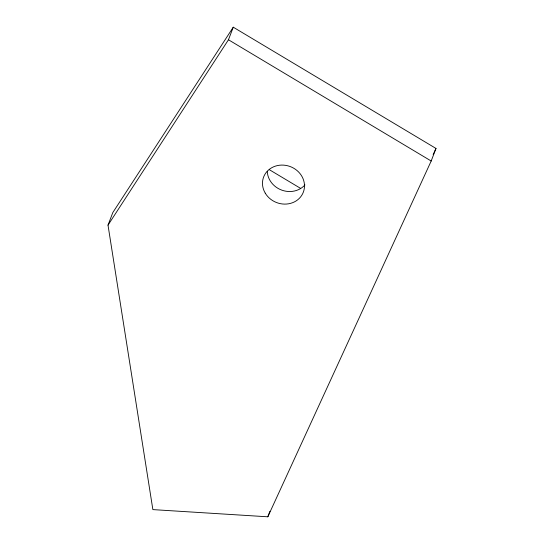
<?xml version="1.0" encoding="UTF-8"?>
<svg xmlns="http://www.w3.org/2000/svg" width="544" height="544" viewBox="0 0 544 544"><rect width="100%" height="100%" fill="white"/><g stroke="black" fill="none" stroke-linecap="round" stroke-linejoin="round"><path stroke-width="0.82" d="M108.011 225.141L112.812 212.575L233.267 27.2L435.989 148.444L431.188 161.017L267.818 516.8L152.864 509.606L108.011 225.141L228.466 39.766L233.267 27.2M267.818 516.8L269.912 511.299M433.153 154.618L435.989 148.444M228.466 39.766L431.188 161.017M269.314 169.674L300.574 188.367M304.926 184.919A21.25 19.244 20.9 0 1 281.874 190.169A21.25 19.244 20.9 0 1 267.288 171.435M265.275 193.188A21.25 19.244 20.9 0 0 301.662 195.466A21.25 19.244 20.9 0 0 283.512 165.124A21.25 19.244 20.9 0 0 265.275 193.188"/></g></svg>
